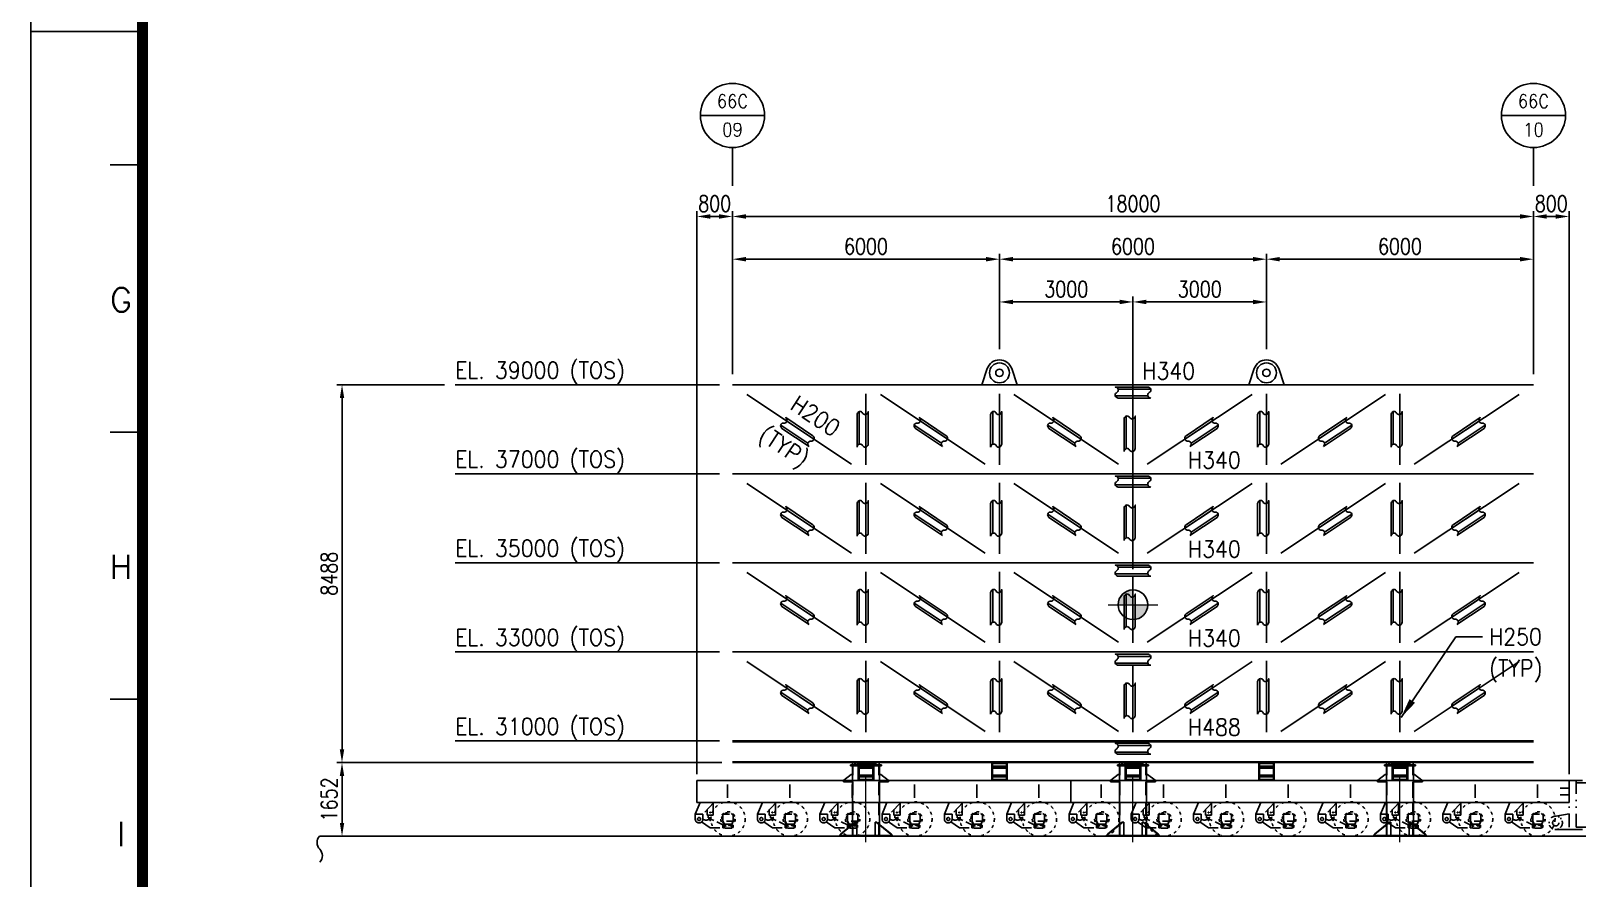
# Model space of a CAD drawing. Header units: metres. Extents: x 151392 to 252312, y -135713 to -64433.
# Drawn here: x 151392 to 186138, y -119092 to -100063 of the extents above; entities that cross this region are included whole.
import ezdxf
from ezdxf.enums import TextEntityAlignment as Align

# ---------------------------------------------------------------- set-up
doc = ezdxf.new("R2010")
doc.units = ezdxf.units.M
doc.header["$LTSCALE"] = 1200
for name, pattern in [('CENTER', [2, 1.25, -0.25, 0.25, -0.25]), ('DIVIDE', [1.25, 0.5, -0.25, 0, -0.25, 0, -0.25]), ('HIDDEN', [0.375, 0.25, -0.125]), ('PHANTOM', [2.5, 1.25, -0.25, 0.25, -0.25, 0.25, -0.25])]:
    doc.linetypes.add(name, pattern=pattern)
doc.layers.get('0').update_dxf_attribs({"color": 9})
for name, color, linetype in [('CDIMEN', 7, 'Continuous'), ('CH', 2, 'Continuous'), ('CO', 7, 'Continuous'), ('CON', 2, 'Continuous'), ('CTEXTO', 7, 'Continuous'), ('DETALL', 7, 'Continuous'), ('DIM', 2, 'Continuous'), ('ETBLKA', 7, 'Continuous'), ('FORMAT', 2, 'Continuous'), ('hi', 2, 'HIDDEN'), ('li', 4, 'PHANTOM'), ('PLATAF', 2, 'Continuous'), ('TIRE', 6, 'DIVIDE'), ('TRANS', 121, 'DIVIDE')]:
    doc.layers.add(name, color=color, linetype=linetype)
doc.layers.add('CE', color=1, linetype='CENTER', lineweight=9)
doc.styles.add('ROMANS', font='romans.shx', dxfattribs={"width": 0.8, "height": 360, "bigfont": 'ghs.shx'})
doc.styles.add('romans1', font='ROMANS.SHX', dxfattribs={"width": 0.8, "height": 360})
doc.dimstyles.new('romans1$0', dxfattribs={"dimscale": 150, "dimtxt": 3, "dimasz": 2.5, "dimexe": 1, "dimexo": 2, "dimgap": 1, "dimtad": 0, "dimdec": 0, "dimtxsty": 'ROMANS', "dimcen": 2.5, "dimclrd": 2, "dimclre": 2, "dimclrt": 3, "dimazin": 0, "dimtfac": 1, "dimtdec": 0, "dimtmove": 0, "dimatfit": 3, "dimfxl": 0, "dimtvp": 0.85, "dimarcsym": 0})

# ---------------------------------------------------------------- blocks, each defined once
blk = doc.blocks.new('Offshore_HEC')
at = {"lineweight": 25}
for p, q in [((20, 574), (20, 20)), ((20.13, 573.88), (20.13, 20.12)), ((20.25, 573.76), (20.25, 20.25)), ((20.37, 573.64), (20.37, 20.38)), ((20.5, 573.52), (20.5, 20.5)), ((20.63, 573.4), (20.63, 20.62)), ((20.75, 573.28), (20.75, 20.75)), ((20.87, 573.16), (20.87, 20.88)), ((21, 573.04), (21, 21)), ((21.13, 572.8), (21.13, 21.12)), ((21.25, 572.92), (21.25, 21.25)), ((21.37, 572.68), (21.37, 21.38)), ((21.5, 572.56), (21.5, 21.5)), ((21.63, 572.44), (21.63, 21.62)), ((21.75, 572.32), (21.75, 21.75)), ((0, 297), (21.75, 297)), ((14.87, 272), (20.87, 272)), ((20.87, 222), (14.87, 222)), ((14.87, 172), (20.87, 172))]:
    blk.add_line(p, q, dxfattribs=at)
blk.add_lwpolyline([(0, 0), (0, 594), (841, 594), (841, 0)], close=True, dxfattribs=at)
at = {"lineweight": 20, "style": 'ROMANS'}
for s, p in [('G', (16.87, 244.5)), ('H', (16.87, 194.5)), ('I', (16.87, 144.5))]:
    blk.add_text(s, height=4.5, dxfattribs=at).set_placement(p, align=Align.CENTER)
blk = doc.blocks.new('A$C22C75401')
at = {"layer": 'PLATAF'}
for p, q in [((-267, 0), (319, 0)), ((-319, -120), (267, -120))]:
    blk.add_line(p, q, dxfattribs=at)
blk.add_lwpolyline([(318, -160), (-267, -160, -0.066855), (-293, -151, -0.617571), (-293, -60, 0.618498), (-293, 31, 0.06861), (-319, 40), (267, 40, -0.066855), (293, 31, -0.617571), (293, -60, 0.618498), (293, -151, 0.06861), (319, -160)], format="xyb", dxfattribs=at)
blk = doc.blocks.new('aard-R1')
at = {"layer": 'CDIMEN', "linetype": 'ByBlock'}
blk.add_solid([(3, 0.5), (3, -0.5), (0, 0)], dxfattribs=at)
blk = doc.blocks.new('COG')
at = {"layer": 'CH', "linetype": 'Continuous'}
h = blk.add_hatch(color=7, dxfattribs=at)
h.paths.add_polyline_path([(0, 0), (0, 2.78, 0.414214), (-2.78, 0)])
h.paths.add_polyline_path([(2.78, 0), (0, 0), (0, -2.78, 0.414214)])
at = {"layer": 'CE'}
for p, q in [((0, 4.66), (0, -4.66)), ((-4.66, 0), (4.66, 0))]:
    blk.add_line(p, q, dxfattribs=at)
at = {"layer": 'CH', "color": 2, "linetype": 'Continuous'}
blk.add_circle((0, 0), 2.78, dxfattribs=at)
blk = doc.blocks.new('*D41')
at = {"layer": 'CDIMEN', "lineweight": -2, "ltscale": 0.1, "transparency": 16777216}
for p, q in [((166918, -116500), (158263, -116500)), ((158383, -116800), (158383, -117852)), ((162372, -118152), (158263, -118152))]:
    blk.add_line(p, q, dxfattribs=at)
at = {"layer": 'CDIMEN', "ltscale": 0.1, "transparency": 16777216}
for points in [[(158333, -116800), (158433, -116800), (158383, -116500)], [(158333, -117852), (158433, -117852), (158383, -118152)]]:
    blk.add_solid(points, dxfattribs=at)
at = {"layer": 'DEFPOINTS', "color": 0, "ltscale": 0.1, "transparency": 16777216}
for p in [(167158, -116500), (158383, -118152), (162612, -118152)]:
    blk.add_point(p, dxfattribs=at)
at = {"layer": 'CDIMEN', "ltscale": 0.1, "transparency": 16777216, "insert": (158095, -117326), "char_height": 360, "attachment_point": 5, "rotation": 90, "style": 'romans1'}
blk.add_mtext('1652', dxfattribs=at)
blk = doc.blocks.new('*D42')
at = {"layer": 'CDIMEN', "lineweight": -2, "ltscale": 0.1, "transparency": 16777216}
for p, q in [((160684, -108012), (158263, -108012)), ((158383, -116200), (158383, -108312)), ((166918, -116500), (158263, -116500))]:
    blk.add_line(p, q, dxfattribs=at)
at = {"layer": 'CDIMEN', "ltscale": 0.1, "transparency": 16777216}
for points in [[(158333, -108312), (158433, -108312), (158383, -108012)], [(158333, -116200), (158433, -116200), (158383, -116500)]]:
    blk.add_solid(points, dxfattribs=at)
at = {"layer": 'DEFPOINTS', "color": 0, "ltscale": 0.1, "transparency": 16777216}
for p in [(158383, -108012), (160924, -108012), (167158, -116500)]:
    blk.add_point(p, dxfattribs=at)
at = {"layer": 'CDIMEN', "ltscale": 0.1, "transparency": 16777216, "insert": (158095, -112256), "char_height": 360, "attachment_point": 5, "rotation": 90, "style": 'romans1'}
blk.add_mtext('8488', dxfattribs=at)
blk = doc.blocks.new('A$C7B9B29B8')
at = {"layer": 'TIRE', "color": 6, "ltscale": 0.1}
for centre, radius in [((700, -865), 385), ((2100, -865), 385), ((3500, -865), 385), ((4900, -865), 385), ((6300, -865), 385), ((7700, -865), 385), ((700, -865), 163), ((2100, -865), 163), ((2100, -865), 142), ((3500, -865), 163), ((3500, -865), 142), ((4900, -865), 163), ((6300, -865), 163), ((7700, -865), 163), ((7700, -865), 142)]:
    blk.add_circle(centre, radius, dxfattribs=at)
at = {"layer": 'TRANS', "ltscale": 0.5}
for p, q in [((688, -88), (688, -404)), ((2088, -88), (2088, -404)), ((3488, -88), (3488, -404)), ((4888, -88), (4888, -404)), ((6288, -88), (6288, -404)), ((7688, -88), (7688, -404)), ((-37, -753), (72, -490)), ((380, -490), (136, -753)), ((228, -777), (228, -653)), ((365, -506), (365, -676)), ((1363, -753), (1472, -490)), ((1780, -490), (1536, -753)), ((1628, -777), (1628, -653)), ((1765, -506), (1765, -676)), ((2763, -753), (2872, -490)), ((3180, -490), (2936, -753)), ((3028, -777), (3028, -653)), ((3165, -506), (3165, -676)), ((4163, -753), (4272, -490)), ((4580, -490), (4336, -753)), ((4428, -777), (4428, -653)), ((4565, -506), (4565, -676)), ((5563, -753), (5672, -490)), ((5980, -490), (5736, -753)), ((5828, -777), (5828, -653)), ((5965, -506), (5965, -676)), ((6963, -753), (7072, -490)), ((7380, -490), (7136, -753)), ((7228, -777), (7228, -653)), ((7365, -506), (7365, -676)), ((-37, -753), (136, -753)), ((-37, -865), (-37, -753)), ((105, -931), (299, -1059)), ((136, -753), (136, -865)), ((325, -777), (228, -777)), ((252, -777), (252, -841)), ((252, -841), (316, -841)), ((276, -841), (276, -865)), ((1363, -753), (1536, -753)), ((1363, -865), (1363, -753)), ((1505, -931), (1699, -1059)), ((1536, -753), (1536, -865)), ((1725, -777), (1628, -777)), ((1652, -777), (1652, -841)), ((1652, -841), (1716, -841)), ((1676, -841), (1676, -865)), ((2763, -753), (2936, -753)), ((2763, -865), (2763, -753)), ((2905, -931), (3099, -1059)), ((2936, -753), (2936, -865)), ((3125, -777), (3028, -777)), ((3052, -777), (3052, -841)), ((3052, -841), (3116, -841)), ((3076, -841), (3076, -865)), ((4163, -753), (4336, -753)), ((4163, -865), (4163, -753)), ((4305, -931), (4499, -1059)), ((4336, -753), (4336, -865)), ((4525, -777), (4428, -777)), ((4452, -777), (4452, -841)), ((4452, -841), (4516, -841)), ((4476, -841), (4476, -865)), ((5563, -753), (5736, -753)), ((5563, -865), (5563, -753)), ((5705, -931), (5899, -1059)), ((5736, -753), (5736, -865)), ((5925, -777), (5828, -777)), ((5852, -777), (5852, -841)), ((5852, -841), (5916, -841)), ((5876, -841), (5876, -865)), ((6963, -753), (7136, -753)), ((6963, -865), (6963, -753)), ((7105, -931), (7299, -1059)), ((7136, -753), (7136, -865)), ((7325, -777), (7228, -777)), ((7252, -777), (7252, -841)), ((7252, -841), (7316, -841)), ((7276, -841), (7276, -865)), ((299, -1059), (368, -1059)), ((1699, -1059), (1768, -1059)), ((3099, -1059), (3168, -1059)), ((4499, -1059), (4568, -1059)), ((5899, -1059), (5968, -1059)), ((7299, -1059), (7368, -1059))]:
    blk.add_line(p, q, dxfattribs=at)
at = {"layer": 'TRANS', "color": 121, "linetype": 'HIDDEN', "ltscale": 0.5}
for p, q in [((365, -676), (365, -777)), ((1765, -676), (1765, -777)), ((3165, -676), (3165, -777)), ((4565, -676), (4565, -777)), ((5965, -676), (5965, -777)), ((7365, -676), (7365, -777)), ((581, -994), (315, -865)), ((365, -777), (325, -777)), ((581, -994), (619, -981)), ((581, -1059), (581, -994)), ((584, -916), (584, -753)), ((584, -753), (815, -753)), ((815, -916), (584, -916)), ((619, -981), (584, -916)), ((619, -1073), (619, -981)), ((619, -981), (784, -981)), ((815, -916), (784, -981)), ((784, -981), (784, -1073)), ((784, -999), (812, -999)), ((812, -999), (812, -1055)), ((815, -753), (815, -916)), ((1981, -994), (1715, -865)), ((1765, -777), (1725, -777)), ((1981, -994), (2019, -981)), ((1981, -1059), (1981, -994)), ((1984, -753), (2215, -753)), ((1984, -916), (1984, -753)), ((2215, -916), (1984, -916)), ((2019, -981), (1984, -916)), ((2019, -1073), (2019, -981)), ((2019, -981), (2184, -981)), ((2215, -916), (2184, -981)), ((2184, -981), (2184, -1073)), ((2184, -999), (2212, -999)), ((2212, -999), (2212, -1055)), ((2215, -753), (2215, -916)), ((3381, -994), (3115, -865)), ((3165, -777), (3125, -777)), ((3381, -994), (3419, -981)), ((3381, -1059), (3381, -994)), ((3384, -753), (3615, -753)), ((3384, -916), (3384, -753)), ((3615, -916), (3384, -916)), ((3419, -981), (3384, -916)), ((3419, -1073), (3419, -981)), ((3419, -981), (3584, -981)), ((3615, -916), (3584, -981)), ((3584, -981), (3584, -1073)), ((3584, -999), (3612, -999)), ((3612, -999), (3612, -1055)), ((3615, -753), (3615, -916)), ((4781, -994), (4515, -865)), ((4565, -777), (4525, -777)), ((4781, -994), (4819, -981)), ((4781, -1059), (4781, -994)), ((4784, -753), (5015, -753)), ((4784, -916), (4784, -753)), ((4819, -981), (4784, -916)), ((5015, -916), (4784, -916)), ((4819, -1073), (4819, -981)), ((4819, -981), (4984, -981)), ((5015, -916), (4984, -981)), ((4984, -981), (4984, -1073)), ((4984, -999), (5012, -999)), ((5012, -999), (5012, -1055)), ((5015, -753), (5015, -916)), ((6181, -994), (5915, -865)), ((5965, -777), (5925, -777)), ((6181, -994), (6219, -981)), ((6181, -1059), (6181, -994)), ((6184, -916), (6184, -753)), ((6184, -753), (6415, -753)), ((6415, -916), (6184, -916)), ((6219, -981), (6184, -916)), ((6219, -1073), (6219, -981)), ((6219, -981), (6384, -981)), ((6415, -916), (6384, -981)), ((6384, -981), (6384, -1073)), ((6384, -999), (6412, -999)), ((6412, -999), (6412, -1055)), ((6415, -753), (6415, -916)), ((7581, -994), (7315, -865)), ((7365, -777), (7325, -777)), ((7581, -994), (7619, -981)), ((7581, -1059), (7581, -994)), ((7584, -753), (7815, -753)), ((7584, -916), (7584, -753)), ((7815, -916), (7584, -916)), ((7619, -981), (7584, -916)), ((7619, -1073), (7619, -981)), ((7619, -981), (7784, -981)), ((7815, -916), (7784, -981)), ((7784, -981), (7784, -1073)), ((7784, -999), (7812, -999)), ((7812, -999), (7812, -1055)), ((7815, -753), (7815, -916)), ((368, -1059), (581, -1059)), ((619, -1073), (581, -1059)), ((784, -1073), (619, -1073)), ((812, -1055), (784, -1055)), ((1768, -1059), (1981, -1059)), ((2019, -1073), (1981, -1059)), ((2184, -1073), (2019, -1073)), ((2212, -1055), (2184, -1055)), ((3168, -1059), (3381, -1059)), ((3419, -1073), (3381, -1059)), ((3584, -1073), (3419, -1073)), ((3612, -1055), (3584, -1055)), ((4568, -1059), (4781, -1059)), ((4819, -1073), (4781, -1059)), ((4984, -1073), (4819, -1073)), ((5012, -1055), (4984, -1055)), ((5968, -1059), (6181, -1059)), ((6219, -1073), (6181, -1059)), ((6384, -1073), (6219, -1073)), ((6412, -1055), (6384, -1055)), ((7368, -1059), (7581, -1059)), ((7619, -1073), (7581, -1059)), ((7784, -1073), (7619, -1073)), ((7812, -1055), (7784, -1055))]:
    blk.add_line(p, q, dxfattribs=at)
at = {"layer": 'TRANS', "color": 7, "linetype": 'Continuous', "ltscale": 0.5}
blk.add_lwpolyline([(0, -490), (8400, -490), (8400, 0), (0, 0)], close=True, dxfattribs=at)
at = {"layer": 'TRANS', "ltscale": 0.5}
for centre, radius in [((49, -865), 33.5), ((296, -716), 8.75), ((296, -888), 8.75), ((1449, -865), 33.5), ((1696, -716), 8.75), ((1696, -888), 8.75), ((2849, -865), 33.5), ((3096, -716), 8.75), ((3096, -888), 8.75), ((4249, -865), 33.5), ((4496, -716), 8.75), ((4496, -888), 8.75), ((5649, -865), 33.5), ((5896, -716), 8.75), ((5896, -888), 8.75), ((7049, -865), 33.5), ((7296, -716), 8.75), ((7296, -888), 8.75)]:
    blk.add_circle(centre, radius, dxfattribs=at)
at = {"layer": 'TRANS', "color": 6, "ltscale": 0.1}
for centre in [(700, -865), (4900, -865), (6300, -865)]:
    blk.add_circle(centre, 142, dxfattribs=at)
at = {"layer": 'TRANS', "ltscale": 0.5}
for centre, radius, start, end in [((49, -865), 86.5, 179.9998, 0), ((206, -773), 116, 232.6523, 307.3477), ((1449, -865), 86.5, 179.9998, 0), ((1606, -773), 116, 232.6523, 307.3477), ((2849, -865), 86.5, 179.9998, 0), ((3006, -773), 116, 232.6523, 307.3477), ((4249, -865), 86.5, 179.9998, 0), ((4406, -773), 116, 232.6523, 307.3477), ((5649, -865), 86.5, 179.9998, 0), ((5806, -773), 116, 232.6523, 307.3477), ((7049, -865), 86.5, 179.9998, 0), ((7206, -773), 116, 232.6523, 307.3477)]:
    blk.add_arc(centre, radius, start, end, dxfattribs=at)
blk = doc.blocks.new('A$C6B1123F3')
at = {"layer": 'CON'}
for p, q in [((0, 0), (0, 200)), ((0, 200), (350, 200)), ((0, 0), (350, 0)), ((20, 180), (330, 180)), ((20, 20), (20, 180)), ((20, 20), (330, 20)), ((330, 20), (330, 180)), ((350, 0), (350, 200))]:
    blk.add_line(p, q, dxfattribs=at)
blk = doc.blocks.new('A$C15023B14')
at = {"layer": 'CON'}
for points in [[(0, 100), (350, 100), (350, 0), (0, 0)], [(20, 80), (330, 80), (330, 20), (20, 20)]]:
    blk.add_lwpolyline(points, close=True, dxfattribs=at)
blk = doc.blocks.new('MO24-POS')
at = {"layer": 'TRANS', "ltscale": 0.5}
for p, q in [((100, 780), (300, 780)), ((300, 950), (300, -150)), ((300, 950), (4300, 950)), ((460, 950), (460, -150)), ((460, 895), (4180, 895)), ((1550, 895), (1550, -95)), ((1630, 895), (1630, -95)), ((3180, 895), (3180, -95)), ((3260, 895), (3260, -95)), ((4180, 950), (4180, -150)), ((4300, 950), (4300, -150)), ((100, 630), (300, 630)), ((300, 200), (-24, 148)), ((300, -150), (0, -150)), ((300, -150), (4300, -150)), ((460, -95), (4180, -95))]:
    blk.add_line(p, q, dxfattribs=at)
at = {"layer": 'TRANS', "ltscale": 0.2}
blk.add_circle((0, 0), 150, dxfattribs=at)
at = {"layer": 'TRANS', "ltscale": 0.5}
blk.add_circle((0, 0), 70, dxfattribs=at)
blk = doc.blocks.new('A$C37E57F5F')
at = {"layer": 'TIRE', "color": 6, "ltscale": 0.1}
for centre, radius in [((700, -865), 385), ((2100, -865), 385), ((3500, -865), 385), ((4900, -865), 385), ((6300, -865), 385), ((7700, -865), 385), ((9100, -865), 385), ((10500, -865), 385), ((700, -865), 163), ((2100, -865), 163), ((3500, -865), 163), ((4900, -865), 163), ((4900, -865), 142), ((6300, -865), 163), ((6300, -865), 142), ((7700, -865), 163), ((9100, -865), 163), ((10500, -865), 163), ((10500, -865), 142)]:
    blk.add_circle(centre, radius, dxfattribs=at)
at = {"layer": 'TRANS', "ltscale": 0.5}
for p, q in [((688, -88), (688, -404)), ((2088, -88), (2088, -404)), ((3488, -88), (3488, -404)), ((4888, -88), (4888, -404)), ((6288, -88), (6288, -404)), ((7688, -88), (7688, -404)), ((9088, -88), (9088, -404)), ((10488, -88), (10488, -404)), ((-37, -753), (72, -490)), ((380, -490), (136, -753)), ((228, -777), (228, -653)), ((365, -506), (365, -676)), ((1363, -753), (1472, -490)), ((1780, -490), (1536, -753)), ((1628, -777), (1628, -653)), ((1765, -506), (1765, -676)), ((2763, -753), (2872, -490)), ((3180, -490), (2936, -753)), ((3028, -777), (3028, -653)), ((3165, -506), (3165, -676)), ((4163, -753), (4272, -490)), ((4580, -490), (4336, -753)), ((4428, -777), (4428, -653)), ((4565, -506), (4565, -676)), ((5563, -753), (5672, -490)), ((5980, -490), (5736, -753)), ((5828, -777), (5828, -653)), ((5965, -506), (5965, -676)), ((6963, -753), (7072, -490)), ((7380, -490), (7136, -753)), ((7228, -777), (7228, -653)), ((7365, -506), (7365, -676)), ((8363, -753), (8472, -490)), ((8780, -490), (8536, -753)), ((8628, -777), (8628, -653)), ((8765, -506), (8765, -676)), ((9763, -753), (9872, -490)), ((10180, -490), (9936, -753)), ((10028, -777), (10028, -653)), ((10165, -506), (10165, -676)), ((-37, -753), (136, -753)), ((-37, -865), (-37, -753)), ((105, -931), (299, -1059)), ((136, -753), (136, -865)), ((325, -777), (228, -777)), ((252, -777), (252, -841)), ((252, -841), (316, -841)), ((276, -841), (276, -865)), ((1363, -753), (1536, -753)), ((1363, -865), (1363, -753)), ((1505, -931), (1699, -1059)), ((1536, -753), (1536, -865)), ((1725, -777), (1628, -777)), ((1652, -777), (1652, -841)), ((1652, -841), (1716, -841)), ((1676, -841), (1676, -865)), ((2763, -753), (2936, -753)), ((2763, -865), (2763, -753)), ((2905, -931), (3099, -1059)), ((2936, -753), (2936, -865)), ((3125, -777), (3028, -777)), ((3052, -777), (3052, -841)), ((3052, -841), (3116, -841)), ((3076, -841), (3076, -865)), ((4163, -753), (4336, -753)), ((4163, -865), (4163, -753)), ((4305, -931), (4499, -1059)), ((4336, -753), (4336, -865)), ((4525, -777), (4428, -777)), ((4452, -777), (4452, -841)), ((4452, -841), (4516, -841)), ((4476, -841), (4476, -865)), ((5563, -753), (5736, -753)), ((5563, -865), (5563, -753)), ((5705, -931), (5899, -1059)), ((5736, -753), (5736, -865)), ((5925, -777), (5828, -777)), ((5852, -777), (5852, -841)), ((5852, -841), (5916, -841)), ((5876, -841), (5876, -865)), ((6963, -753), (7136, -753)), ((6963, -865), (6963, -753)), ((7105, -931), (7299, -1059)), ((7136, -753), (7136, -865)), ((7325, -777), (7228, -777)), ((7252, -777), (7252, -841)), ((7252, -841), (7316, -841)), ((7276, -841), (7276, -865)), ((8363, -753), (8536, -753)), ((8363, -865), (8363, -753)), ((8505, -931), (8699, -1059)), ((8536, -753), (8536, -865)), ((8725, -777), (8628, -777)), ((8652, -777), (8652, -841)), ((8652, -841), (8716, -841)), ((8676, -841), (8676, -865)), ((9763, -753), (9936, -753)), ((9763, -865), (9763, -753)), ((9905, -931), (10099, -1059)), ((9936, -753), (9936, -865)), ((10125, -777), (10028, -777)), ((10052, -777), (10052, -841)), ((10052, -841), (10116, -841)), ((10076, -841), (10076, -865)), ((299, -1059), (368, -1059)), ((1699, -1059), (1768, -1059)), ((3099, -1059), (3168, -1059)), ((4499, -1059), (4568, -1059)), ((5899, -1059), (5968, -1059)), ((7299, -1059), (7368, -1059)), ((8699, -1059), (8768, -1059)), ((10099, -1059), (10168, -1059))]:
    blk.add_line(p, q, dxfattribs=at)
at = {"layer": 'TRANS', "color": 121, "linetype": 'HIDDEN', "ltscale": 0.5}
for p, q in [((365, -676), (365, -777)), ((1765, -676), (1765, -777)), ((3165, -676), (3165, -777)), ((4565, -676), (4565, -777)), ((5965, -676), (5965, -777)), ((7365, -676), (7365, -777)), ((8765, -676), (8765, -777)), ((10165, -676), (10165, -777)), ((581, -994), (315, -865)), ((365, -777), (325, -777)), ((581, -994), (619, -981)), ((581, -1059), (581, -994)), ((584, -916), (584, -753)), ((584, -753), (815, -753)), ((815, -916), (584, -916)), ((619, -981), (584, -916)), ((619, -1073), (619, -981)), ((619, -981), (784, -981)), ((815, -916), (784, -981)), ((784, -981), (784, -1073)), ((784, -999), (812, -999)), ((812, -999), (812, -1055)), ((815, -753), (815, -916)), ((1981, -994), (1715, -865)), ((1765, -777), (1725, -777)), ((1981, -994), (2019, -981)), ((1981, -1059), (1981, -994)), ((1984, -916), (1984, -753)), ((1984, -753), (2215, -753)), ((2215, -916), (1984, -916)), ((2019, -981), (1984, -916)), ((2019, -1073), (2019, -981)), ((2019, -981), (2184, -981)), ((2215, -916), (2184, -981)), ((2184, -981), (2184, -1073)), ((2184, -999), (2212, -999)), ((2212, -999), (2212, -1055)), ((2215, -753), (2215, -916)), ((3381, -994), (3115, -865)), ((3165, -777), (3125, -777)), ((3381, -994), (3419, -981)), ((3381, -1059), (3381, -994)), ((3384, -916), (3384, -753)), ((3384, -753), (3615, -753)), ((3615, -916), (3384, -916)), ((3419, -981), (3384, -916)), ((3419, -1073), (3419, -981)), ((3419, -981), (3584, -981)), ((3615, -916), (3584, -981)), ((3584, -981), (3584, -1073)), ((3584, -999), (3612, -999)), ((3612, -999), (3612, -1055)), ((3615, -753), (3615, -916)), ((4781, -994), (4515, -865)), ((4565, -777), (4525, -777)), ((4781, -994), (4819, -981)), ((4781, -1059), (4781, -994)), ((4784, -753), (5015, -753)), ((4784, -916), (4784, -753)), ((5015, -916), (4784, -916)), ((4819, -981), (4784, -916)), ((4819, -1073), (4819, -981)), ((4819, -981), (4984, -981)), ((5015, -916), (4984, -981)), ((4984, -981), (4984, -1073)), ((4984, -999), (5012, -999)), ((5012, -999), (5012, -1055)), ((5015, -753), (5015, -916)), ((6181, -994), (5915, -865)), ((5965, -777), (5925, -777)), ((6181, -994), (6219, -981)), ((6181, -1059), (6181, -994)), ((6184, -753), (6415, -753)), ((6184, -916), (6184, -753)), ((6415, -916), (6184, -916)), ((6219, -981), (6184, -916)), ((6219, -1073), (6219, -981)), ((6219, -981), (6384, -981)), ((6415, -916), (6384, -981)), ((6384, -981), (6384, -1073)), ((6384, -999), (6412, -999)), ((6412, -999), (6412, -1055)), ((6415, -753), (6415, -916)), ((7581, -994), (7315, -865)), ((7365, -777), (7325, -777)), ((7581, -994), (7619, -981)), ((7581, -1059), (7581, -994)), ((7584, -753), (7815, -753)), ((7584, -916), (7584, -753)), ((7619, -981), (7584, -916)), ((7815, -916), (7584, -916)), ((7619, -1073), (7619, -981)), ((7619, -981), (7784, -981)), ((7815, -916), (7784, -981)), ((7784, -981), (7784, -1073)), ((7784, -999), (7812, -999)), ((7812, -999), (7812, -1055)), ((7815, -753), (7815, -916)), ((8981, -994), (8715, -865)), ((8765, -777), (8725, -777)), ((8981, -994), (9019, -981)), ((8981, -1059), (8981, -994)), ((8984, -916), (8984, -753)), ((8984, -753), (9215, -753)), ((9215, -916), (8984, -916)), ((9019, -981), (8984, -916)), ((9019, -1073), (9019, -981)), ((9019, -981), (9184, -981)), ((9215, -916), (9184, -981)), ((9184, -981), (9184, -1073)), ((9184, -999), (9212, -999)), ((9212, -999), (9212, -1055)), ((9215, -753), (9215, -916)), ((10381, -994), (10115, -865)), ((10165, -777), (10125, -777)), ((10381, -994), (10419, -981)), ((10381, -1059), (10381, -994)), ((10384, -753), (10615, -753)), ((10384, -916), (10384, -753)), ((10615, -916), (10384, -916)), ((10419, -981), (10384, -916)), ((10419, -1073), (10419, -981)), ((10419, -981), (10584, -981)), ((10615, -916), (10584, -981)), ((10584, -981), (10584, -1073)), ((10584, -999), (10612, -999)), ((10612, -999), (10612, -1055)), ((10615, -753), (10615, -916)), ((368, -1059), (581, -1059)), ((619, -1073), (581, -1059)), ((784, -1073), (619, -1073)), ((812, -1055), (784, -1055)), ((1768, -1059), (1981, -1059)), ((2019, -1073), (1981, -1059)), ((2184, -1073), (2019, -1073)), ((2212, -1055), (2184, -1055)), ((3168, -1059), (3381, -1059)), ((3419, -1073), (3381, -1059)), ((3584, -1073), (3419, -1073)), ((3612, -1055), (3584, -1055)), ((4568, -1059), (4781, -1059)), ((4819, -1073), (4781, -1059)), ((4984, -1073), (4819, -1073)), ((5012, -1055), (4984, -1055)), ((5968, -1059), (6181, -1059)), ((6219, -1073), (6181, -1059)), ((6384, -1073), (6219, -1073)), ((6412, -1055), (6384, -1055)), ((7368, -1059), (7581, -1059)), ((7619, -1073), (7581, -1059)), ((7784, -1073), (7619, -1073)), ((7812, -1055), (7784, -1055)), ((8768, -1059), (8981, -1059)), ((9019, -1073), (8981, -1059)), ((9184, -1073), (9019, -1073)), ((9212, -1055), (9184, -1055)), ((10168, -1059), (10381, -1059)), ((10419, -1073), (10381, -1059)), ((10584, -1073), (10419, -1073)), ((10612, -1055), (10584, -1055))]:
    blk.add_line(p, q, dxfattribs=at)
at = {"layer": 'TRANS', "color": 7, "linetype": 'Continuous', "ltscale": 0.5}
blk.add_lwpolyline([(0, -490), (11200, -490), (11200, 0), (0, 0)], close=True, dxfattribs=at)
at = {"layer": 'TRANS', "ltscale": 0.5}
for centre, radius in [((49, -865), 33.5), ((296, -716), 8.75), ((296, -888), 8.75), ((1449, -865), 33.5), ((1696, -716), 8.75), ((1696, -888), 8.75), ((2849, -865), 33.5), ((3096, -716), 8.75), ((3096, -888), 8.75), ((4249, -865), 33.5), ((4496, -716), 8.75), ((4496, -888), 8.75), ((5649, -865), 33.5), ((5896, -716), 8.75), ((5896, -888), 8.75), ((7049, -865), 33.5), ((7296, -716), 8.75), ((7296, -888), 8.75), ((8449, -865), 33.5), ((8696, -716), 8.75), ((8696, -888), 8.75), ((9849, -865), 33.5), ((10096, -716), 8.75), ((10096, -888), 8.75)]:
    blk.add_circle(centre, radius, dxfattribs=at)
at = {"layer": 'TRANS', "color": 6, "ltscale": 0.1}
for centre in [(700, -865), (2100, -865), (3500, -865), (7700, -865), (9100, -865)]:
    blk.add_circle(centre, 142, dxfattribs=at)
at = {"layer": 'TRANS', "ltscale": 0.5}
for centre, radius, start, end in [((49, -865), 86.5, 179.9998, 0), ((206, -773), 116, 232.6523, 307.3477), ((1449, -865), 86.5, 179.9998, 0), ((1606, -773), 116, 232.6523, 307.3477), ((2849, -865), 86.5, 179.9998, 0), ((3006, -773), 116, 232.6523, 307.3477), ((4249, -865), 86.5, 179.9998, 0), ((4406, -773), 116, 232.6523, 307.3477), ((5649, -865), 86.5, 179.9998, 0), ((5806, -773), 116, 232.6523, 307.3477), ((7049, -865), 86.5, 179.9998, 0), ((7206, -773), 116, 232.6523, 307.3477), ((8449, -865), 86.5, 179.9998, 0), ((8606, -773), 116, 232.6523, 307.3477), ((9849, -865), 86.5, 179.9998, 0), ((10006, -773), 116, 232.6523, 307.3477)]:
    blk.add_arc(centre, radius, start, end, dxfattribs=at)
blk = doc.blocks.new('*D43')
at = {"layer": 'CDIMEN', "lineweight": -2, "ltscale": 0.1, "transparency": 16777216}
for p, q in [((166358, -116760), (166358, -104111)), ((166658, -104231), (166858, -104231)), ((167158, -107772), (167158, -104111))]:
    blk.add_line(p, q, dxfattribs=at)
at = {"layer": 'CDIMEN', "ltscale": 0.1, "transparency": 16777216}
for points in [[(166658, -104181), (166658, -104281), (166358, -104231)], [(166858, -104181), (166858, -104281), (167158, -104231)]]:
    blk.add_solid(points, dxfattribs=at)
at = {"layer": 'DEFPOINTS', "color": 0, "ltscale": 0.1, "transparency": 16777216}
for p in [(167158, -104231), (167158, -108012), (166358, -117000)]:
    blk.add_point(p, dxfattribs=at)
at = {"layer": 'CDIMEN', "ltscale": 0.1, "transparency": 16777216, "insert": (166758, -103943), "char_height": 360, "attachment_point": 5, "style": 'romans1'}
blk.add_mtext('800', dxfattribs=at)
blk = doc.blocks.new('*D44')
at = {"layer": 'CDIMEN', "lineweight": -2, "ltscale": 0.1, "transparency": 16777216}
for p, q in [((167158, -107772), (167158, -105071)), ((167458, -105191), (172858, -105191)), ((173158, -107213), (173158, -105071))]:
    blk.add_line(p, q, dxfattribs=at)
at = {"layer": 'CDIMEN', "ltscale": 0.1, "transparency": 16777216}
for points in [[(167458, -105141), (167458, -105241), (167158, -105191)], [(172858, -105141), (172858, -105241), (173158, -105191)]]:
    blk.add_solid(points, dxfattribs=at)
at = {"layer": 'DEFPOINTS', "color": 0, "ltscale": 0.1, "transparency": 16777216}
for p in [(173158, -105191), (173158, -107453), (167158, -108012)]:
    blk.add_point(p, dxfattribs=at)
at = {"layer": 'CDIMEN', "ltscale": 0.1, "transparency": 16777216, "insert": (170158, -104903), "char_height": 360, "attachment_point": 5, "style": 'romans1'}
blk.add_mtext('6000', dxfattribs=at)
blk = doc.blocks.new('*D45')
at = {"layer": 'CDIMEN', "lineweight": -2, "ltscale": 0.1, "transparency": 16777216}
for p, q in [((173158, -107213), (173158, -106031)), ((173458, -106151), (175858, -106151)), ((176158, -112152), (176158, -106031))]:
    blk.add_line(p, q, dxfattribs=at)
at = {"layer": 'CDIMEN', "ltscale": 0.1, "transparency": 16777216}
for points in [[(173458, -106101), (173458, -106201), (173158, -106151)], [(175858, -106101), (175858, -106201), (176158, -106151)]]:
    blk.add_solid(points, dxfattribs=at)
at = {"layer": 'DEFPOINTS', "color": 0, "ltscale": 0.1, "transparency": 16777216}
for p in [(176158, -106151), (173158, -107453), (176158, -112392)]:
    blk.add_point(p, dxfattribs=at)
at = {"layer": 'CDIMEN', "ltscale": 0.1, "transparency": 16777216, "insert": (174658, -105863), "char_height": 360, "attachment_point": 5, "style": 'romans1'}
blk.add_mtext('3000', dxfattribs=at)
blk = doc.blocks.new('*D46')
at = {"layer": 'CDIMEN', "lineweight": -2, "ltscale": 0.1, "transparency": 16777216}
for p, q in [((176158, -112152), (176158, -106031)), ((176458, -106151), (178858, -106151)), ((179158, -107213), (179158, -106031))]:
    blk.add_line(p, q, dxfattribs=at)
at = {"layer": 'CDIMEN', "ltscale": 0.1, "transparency": 16777216}
for points in [[(176458, -106101), (176458, -106201), (176158, -106151)], [(178858, -106101), (178858, -106201), (179158, -106151)]]:
    blk.add_solid(points, dxfattribs=at)
at = {"layer": 'DEFPOINTS', "color": 0, "ltscale": 0.1, "transparency": 16777216}
for p in [(179158, -106151), (179158, -107453), (176158, -112392)]:
    blk.add_point(p, dxfattribs=at)
at = {"layer": 'CDIMEN', "ltscale": 0.1, "transparency": 16777216, "insert": (177658, -105863), "char_height": 360, "attachment_point": 5, "style": 'romans1'}
blk.add_mtext('3000', dxfattribs=at)
blk = doc.blocks.new('*D47')
at = {"layer": 'CDIMEN', "lineweight": -2, "ltscale": 0.1, "transparency": 16777216}
for p, q in [((179158, -107213), (179158, -105071)), ((179458, -105191), (184858, -105191)), ((185158, -107772), (185158, -105071))]:
    blk.add_line(p, q, dxfattribs=at)
at = {"layer": 'CDIMEN', "ltscale": 0.1, "transparency": 16777216}
for points in [[(179458, -105141), (179458, -105241), (179158, -105191)], [(184858, -105141), (184858, -105241), (185158, -105191)]]:
    blk.add_solid(points, dxfattribs=at)
at = {"layer": 'DEFPOINTS', "color": 0, "ltscale": 0.1, "transparency": 16777216}
for p in [(185158, -105191), (179158, -107453), (185158, -108012)]:
    blk.add_point(p, dxfattribs=at)
at = {"layer": 'CDIMEN', "ltscale": 0.1, "transparency": 16777216, "insert": (182158, -104903), "char_height": 360, "attachment_point": 5, "style": 'romans1'}
blk.add_mtext('6000', dxfattribs=at)
blk = doc.blocks.new('*D48')
at = {"layer": 'CDIMEN', "lineweight": -2, "ltscale": 0.1, "transparency": 16777216}
for p, q in [((185158, -107772), (185158, -104111)), ((185458, -104231), (185658, -104231)), ((185958, -116760), (185958, -104111))]:
    blk.add_line(p, q, dxfattribs=at)
at = {"layer": 'CDIMEN', "ltscale": 0.1, "transparency": 16777216}
for points in [[(185458, -104181), (185458, -104281), (185158, -104231)], [(185658, -104181), (185658, -104281), (185958, -104231)]]:
    blk.add_solid(points, dxfattribs=at)
at = {"layer": 'DEFPOINTS', "color": 0, "ltscale": 0.1, "transparency": 16777216}
for p in [(185958, -104231), (185158, -108012), (185958, -117000)]:
    blk.add_point(p, dxfattribs=at)
at = {"layer": 'CDIMEN', "ltscale": 0.1, "transparency": 16777216, "insert": (185558, -103943), "char_height": 360, "attachment_point": 5, "style": 'romans1'}
blk.add_mtext('800', dxfattribs=at)
blk = doc.blocks.new('*D49')
at = {"layer": 'CDIMEN', "lineweight": -2, "ltscale": 0.1, "transparency": 16777216}
for p, q in [((167158, -107772), (167158, -104111)), ((167458, -104231), (184858, -104231)), ((185158, -107772), (185158, -104111))]:
    blk.add_line(p, q, dxfattribs=at)
at = {"layer": 'CDIMEN', "ltscale": 0.1, "transparency": 16777216}
for points in [[(167458, -104181), (167458, -104281), (167158, -104231)], [(184858, -104181), (184858, -104281), (185158, -104231)]]:
    blk.add_solid(points, dxfattribs=at)
at = {"layer": 'DEFPOINTS', "color": 0, "ltscale": 0.1, "transparency": 16777216}
for p in [(185158, -104231), (167158, -108012), (185158, -108012)]:
    blk.add_point(p, dxfattribs=at)
at = {"layer": 'CDIMEN', "ltscale": 0.1, "transparency": 16777216, "insert": (176158, -103943), "char_height": 360, "attachment_point": 5, "style": 'romans1'}
blk.add_mtext('18000', dxfattribs=at)
blk = doc.blocks.new('*D50')
at = {"layer": 'CDIMEN', "lineweight": -2, "ltscale": 0.1, "transparency": 16777216}
for p, q in [((173158, -107213), (173158, -105071)), ((173458, -105191), (178858, -105191)), ((179158, -107213), (179158, -105071))]:
    blk.add_line(p, q, dxfattribs=at)
at = {"layer": 'CDIMEN', "ltscale": 0.1, "transparency": 16777216}
for points in [[(173458, -105141), (173458, -105241), (173158, -105191)], [(178858, -105141), (178858, -105241), (179158, -105191)]]:
    blk.add_solid(points, dxfattribs=at)
at = {"layer": 'DEFPOINTS', "color": 0, "ltscale": 0.1, "transparency": 16777216}
for p in [(179158, -105191), (173158, -107453), (179158, -107453)]:
    blk.add_point(p, dxfattribs=at)
at = {"layer": 'CDIMEN', "ltscale": 0.1, "transparency": 16777216, "insert": (176158, -104903), "char_height": 360, "attachment_point": 5, "style": 'romans1'}
blk.add_mtext('6000', dxfattribs=at)
blk = doc.blocks.new('A$C5AAE1336')
at = {"layer": 'CE'}
blk.add_line((0, -135), (0, 1580), dxfattribs=at)
at = {"layer": 'hi'}
for p, q in [((-292, 18), (-292, 1580)), ((292, 18), (292, 1580)), ((-305, 265), (-305, 18)), ((305, 265), (305, 18))]:
    blk.add_line(p, q, dxfattribs=at)
at = {"layer": 'li'}
for p, q in [((350, 1600), (-350, 1600)), ((-350, 1580), (-350, 1600)), ((-350, 1580), (350, 1580)), ((-305, 265), (-305, 1580)), ((305, 265), (305, 1580)), ((350, 1580), (350, 1600)), ((-600, 18), (600, 18)), ((-600, 0), (-600, 18)), ((-600, 0), (600, 0)), ((-562, 43), (-576, 43)), ((562, 43), (576, 43)), ((600, 0), (600, 18))]:
    blk.add_line(p, q, dxfattribs=at)
for points in [[(-505, 1218), (-305, 1218), (-305, 1234), (-505, 1234)], [(505, 1218), (305, 1218), (305, 1234), (505, 1234)]]:
    blk.add_lwpolyline(points, close=True, dxfattribs=at)
for points in [[(-495, 1234), (-495, 1259), (-330, 1384), (-305, 1384), (-305, 1249), (-320, 1234)], [(495, 1234), (495, 1259), (330, 1384), (305, 1384), (305, 1249), (320, 1234)], [(-219, 18), (-208, 33), (-208, 318), (-240, 318), (-576, 43), (-576, 18), (-219, 18)], [(-562, 18), (-562, 43), (-226, 318)], [(219, 18), (208, 33), (208, 318), (240, 318), (576, 43), (576, 18), (219, 18)], [(562, 18), (562, 43), (226, 318)]]:
    blk.add_lwpolyline(points, dxfattribs=at)
blk = doc.blocks.new('A$C5B086E0D')
at = {"layer": 'CH', "color": 1, "linetype": 'Continuous'}
for points in [[(-221, 52, 0.14799), (-267, 0)], [(-156, 52, 0.175421), (-216, 0)], [(-75, 52, 0.225429), (-163, 0)], [(-59, 52, 0.121184), (-107, 0)], [(20, 52, 0.128783), (-19, 0, 0.031795)], [(79, 52, 0.14799), (33, 0)], [(144, 52, 0.175421), (84, 0)], [(225, 52, 0.225429), (137, 0)], [(241, 52, 0.121184), (193, 0)]]:
    blk.add_lwpolyline(points, format="xyb", dxfattribs=at)
at = {"layer": 'li'}
blk.add_lwpolyline([(-300, 0), (300, 0), (300, 52), (-300, 52)], close=True, dxfattribs=at)

msp = doc.modelspace()

# ---------------------------------------------------------------- linework, layer by layer
at = {"color": 83}
msp.add_line((157877.9, -118151.7), (192862, -118151.7), dxfattribs=at)
msp.add_lwpolyline([(157877.9, -118151.7, 0.4), (157880.9, -118443.8, -0.4), (157883.8, -118736)], format="xyb", dxfattribs=at)
at = {"layer": 'CDIMEN'}
for p, q in [((182182, -115486.7), (183411.9, -113671)), ((183411.9, -113671), (184011.9, -113671))]:
    msp.add_line(p, q, dxfattribs=at)
at = {"layer": 'DETALL'}
for p, q in [((172883.3, -107648.7), (172757.9, -108011.7)), ((173432.4, -107648.7), (173557.9, -108011.7)), ((178883.3, -107648.7), (178757.9, -108011.7)), ((179432.4, -107648.7), (179557.9, -108011.7))]:
    msp.add_line(p, q, dxfattribs=at)
for centre, radius in [((173157.9, -107743.6), 223.5), ((173157.9, -107743.6), 84.9), ((179157.9, -107743.6), 223.5), ((179157.9, -107743.6), 84.9)]:
    msp.add_circle(centre, radius, dxfattribs=at)
for centre in [(173157.9, -107743.6), (179157.9, -107743.6)]:
    msp.add_arc(centre, 290.5, 19.05991, 160.94009, dxfattribs=at)
at = {"layer": 'DIM'}
for p, q in [((160924.5, -108011.7), (166867.4, -108011.7)), ((160924.5, -110011.7), (166867.4, -110011.7)), ((160924.5, -112011.7), (166867.4, -112011.7)), ((160924.5, -114011.7), (166867.4, -114011.7)), ((160924.5, -116011.7), (166867.4, -116011.7))]:
    msp.add_line(p, q, dxfattribs=at)
at = {"layer": 'FORMAT'}
for p, q in [((167157.9, -103545.5), (167157.9, -102681.5)), ((185157.9, -103545.5), (185157.9, -102681.5))]:
    msp.add_line(p, q, dxfattribs=at)
for points in [[(167877.9, -101961.5), (166437.9, -101961.5)], [(185877.9, -101961.5), (184437.9, -101961.5)]]:
    msp.add_lwpolyline(points, dxfattribs=at)
for centre in [(167157.9, -101961.5), (185157.9, -101961.5)]:
    msp.add_circle(centre, 720, dxfattribs=at)
at = {"layer": 'PLATAF', "linetype": 'Continuous'}
for p, q in [((167157.9, -108011.7), (185157.9, -108011.7)), ((167157.9, -110011.7), (185157.9, -110011.7)), ((167157.9, -112011.7), (185157.9, -112011.7)), ((167157.9, -114011.7), (185157.9, -114011.7)), ((167157.9, -116011.7), (185157.9, -116011.7)), ((167157.9, -116029.7), (185157.9, -116029.7)), ((167157.9, -116481.7), (185157.9, -116481.7)), ((167157.9, -116499.7), (185157.9, -116499.7))]:
    msp.add_line(p, q, dxfattribs=at)
at = {"layer": 'PLATAF', "ltscale": 0.1}
for points in [[(167480.4, -108226.8), (169835.3, -109796.7)], [(170157.9, -108211.7), (170157.9, -109811.7)], [(170480.4, -108226.8), (172835.3, -109796.7)], [(173157.9, -108211.7), (173157.9, -109811.7)], [(173480.4, -108226.8), (175835.3, -109796.7)], [(176157.9, -108311.7), (176157.9, -109811.7)], [(178835.3, -108226.8), (176480.4, -109796.7)], [(179157.9, -108211.7), (179157.9, -109811.7)], [(181835.3, -108226.8), (179480.4, -109796.7)], [(182157.9, -108211.7), (182157.9, -109811.7)], [(184835.3, -108226.8), (182480.4, -109796.7)], [(167480.4, -110226.8), (169835.3, -111796.7)], [(170157.9, -110211.7), (170157.9, -111811.7)], [(170480.4, -110226.8), (172835.3, -111796.7)], [(173157.9, -110211.7), (173157.9, -111811.7)], [(173480.4, -110226.8), (175835.3, -111796.7)], [(176157.9, -110311.7), (176157.9, -111811.7)], [(178835.3, -110226.8), (176480.4, -111796.7)], [(179157.9, -110211.7), (179157.9, -111811.7)], [(181835.3, -110226.8), (179480.4, -111796.7)], [(182157.9, -110211.7), (182157.9, -111811.7)], [(184835.3, -110226.8), (182480.4, -111796.7)], [(167480.4, -112226.8), (169835.3, -113796.7)], [(170157.9, -112211.7), (170157.9, -113811.7)], [(170480.4, -112226.8), (172835.3, -113796.7)], [(173157.9, -112211.7), (173157.9, -113811.7)], [(173480.4, -112226.8), (175835.3, -113796.7)], [(178835.3, -112226.8), (176480.4, -113796.7)], [(179157.9, -112211.7), (179157.9, -113811.7)], [(181835.3, -112226.8), (179480.4, -113796.7)], [(182157.9, -112211.7), (182157.9, -113811.7)], [(184835.3, -112226.8), (182480.4, -113796.7)], [(176157.9, -112311.7), (176157.9, -113811.7)], [(167480.4, -114226.8), (169835.3, -115796.7)], [(170157.9, -114211.7), (170157.9, -115811.7)], [(170480.4, -114226.8), (172835.3, -115796.7)], [(173157.9, -114211.7), (173157.9, -115811.7)], [(173480.4, -114226.8), (175835.3, -115796.7)], [(176157.9, -114311.7), (176157.9, -115811.7)], [(178835.3, -114226.8), (176480.4, -115796.7)], [(179157.9, -114211.7), (179157.9, -115811.7)], [(181835.3, -114226.8), (179480.4, -115796.7)], [(182157.9, -114211.7), (182157.9, -115811.7)], [(184835.3, -114226.8), (182480.4, -115796.7)]]:
    msp.add_lwpolyline(points, dxfattribs=at)

# ---------------------------------------------------------------- block references
for name, p in [('A$C5AAE1336', (170157.9, -118151.3)), ('A$C5B086E0D', (170157.9, -116551.3)), ('A$C15023B14', (169982.9, -116601.7)), ('A$C15023B14', (172982.9, -116601.7)), ('A$C5AAE1336', (176157.9, -118151.3)), ('A$C5B086E0D', (176157.9, -116551.3)), ('A$C15023B14', (175982.9, -116601.7)), ('A$C15023B14', (178982.9, -116601.7)), ('A$C5AAE1336', (182157.9, -118151.3)), ('A$C5B086E0D', (182157.9, -116551.3)), ('A$C15023B14', (181982.9, -116601.7)), ('A$C7B9B29B8', (166357.9, -116901.7)), ('A$C15023B14', (169982.9, -116901.7)), ('A$C15023B14', (172982.9, -116901.7)), ('A$C37E57F5F', (174757.9, -116901.7)), ('A$C15023B14', (175982.9, -116901.7)), ('A$C15023B14', (178982.9, -116901.7)), ('A$C15023B14', (181982.9, -116901.7))]:
    msp.add_blockref(name, p)
at = {"layer": 'CDIMEN', "xscale": -149.9999999999931, "yscale": 149.9999999999931, "zscale": 149.9999999999931, "rotation": 235.8860947855732}
msp.add_blockref('aard-R1', (182182, -115486.7), dxfattribs=at)
at = {"layer": 'CO', "xscale": 120, "yscale": 120, "zscale": 120}
msp.add_blockref('COG', (176157.9, -112951.7), dxfattribs=at)
at = {"layer": 'CON'}
for p in [(169982.9, -116801.7), (172982.9, -116801.7), (175982.9, -116801.7), (178982.9, -116801.7), (181982.9, -116801.7)]:
    msp.add_blockref('A$C6B1123F3', p, dxfattribs=at)
at = {"layer": 'ETBLKA', "xscale": 120, "yscale": 120, "zscale": 120}
msp.add_blockref('Offshore_HEC', (151392.1, -135712.6), dxfattribs=at)
at = {"layer": 'PLATAF', "xscale": 1.25, "yscale": 1.25, "zscale": 1.25}
for p in [(176157.9, -108111.7), (176157.9, -110111.7), (176157.9, -112111.7), (176157.9, -114111.7), (176157.9, -116111.7)]:
    msp.add_blockref('A$C22C75401', p, dxfattribs=at)
at = {"layer": 'PLATAF'}
for p, xscale, yscale, zscale, rotation in [((168657.9, -109011.7), 1.249999999954077, 1.249999999954077, 1.249999999954077, 326.3099324769801), ((170157.9, -109012.6), 1.25, 1.25, 1.25, 270), ((171657.9, -109011.7), 1.249999999954077, 1.249999999954077, 1.249999999954077, 326.3099324769801), ((173157.9, -109012.6), 1.25, 1.25, 1.25, 270), ((174657.9, -109011.7), 1.249999999954077, 1.249999999954077, 1.249999999954077, 326.3099324769801), ((176157.9, -109112.6), 1.25, 1.25, 1.25, 270), ((177657.9, -109011.7), -1.249999999954076, 1.25, 1.25, 33.69006752301982), ((179157.9, -109012.6), 1.25, 1.25, 1.25, 270), ((180657.9, -109011.7), -1.249999999954076, 1.25, 1.25, 33.69006752301982), ((182157.9, -109012.6), 1.25, 1.25, 1.25, 270), ((183657.9, -109011.7), -1.249999999954076, 1.25, 1.25, 33.69006752301982), ((168657.9, -111011.7), 1.249999999954077, 1.249999999954077, 1.249999999954077, 326.3099324769801), ((170157.9, -111012.6), 1.25, 1.25, 1.25, 270), ((171657.9, -111011.7), 1.249999999954077, 1.249999999954077, 1.249999999954077, 326.3099324769801), ((173157.9, -111012.6), 1.25, 1.25, 1.25, 270), ((174657.9, -111011.7), 1.249999999954077, 1.249999999954077, 1.249999999954077, 326.3099324769801), ((176157.9, -111112.6), 1.25, 1.25, 1.25, 270), ((177657.9, -111011.7), -1.249999999954076, 1.25, 1.25, 33.69006752301982), ((179157.9, -111012.6), 1.25, 1.25, 1.25, 270), ((180657.9, -111011.7), -1.249999999954076, 1.25, 1.25, 33.69006752301982), ((182157.9, -111012.6), 1.25, 1.25, 1.25, 270), ((183657.9, -111011.7), -1.249999999954076, 1.25, 1.25, 33.69006752301982), ((168657.9, -113011.7), 1.249999999954077, 1.249999999954077, 1.249999999954077, 326.3099324769801), ((170157.9, -113012.6), 1.25, 1.25, 1.25, 270), ((171657.9, -113011.7), 1.249999999954077, 1.249999999954077, 1.249999999954077, 326.3099324769801), ((173157.9, -113012.6), 1.25, 1.25, 1.25, 270), ((174657.9, -113011.7), 1.249999999954077, 1.249999999954077, 1.249999999954077, 326.3099324769801), ((176157.9, -113112.6), 1.25, 1.25, 1.25, 270), ((177657.9, -113011.7), -1.249999999954076, 1.25, 1.25, 33.69006752301982), ((179157.9, -113012.6), 1.25, 1.25, 1.25, 270), ((180657.9, -113011.7), -1.249999999954076, 1.25, 1.25, 33.69006752301982), ((182157.9, -113012.6), 1.25, 1.25, 1.25, 270), ((183657.9, -113011.7), -1.249999999954076, 1.25, 1.25, 33.69006752301982), ((170157.9, -115012.6), 1.25, 1.25, 1.25, 270), ((173157.9, -115012.6), 1.25, 1.25, 1.25, 270), ((179157.9, -115012.6), 1.25, 1.25, 1.25, 270), ((182157.9, -115012.6), 1.25, 1.25, 1.25, 270), ((168657.9, -115011.7), 1.249999999954077, 1.249999999954077, 1.249999999954077, 326.3099324769801), ((171657.9, -115011.7), 1.249999999954077, 1.249999999954077, 1.249999999954077, 326.3099324769801), ((174657.9, -115011.7), 1.249999999954077, 1.249999999954077, 1.249999999954077, 326.3099324769801), ((176157.9, -115112.6), 1.25, 1.25, 1.25, 270), ((177657.9, -115011.7), -1.249999999954076, 1.25, 1.25, 33.69006752301982), ((180657.9, -115011.7), -1.249999999954076, 1.25, 1.25, 33.69006752301982), ((183657.9, -115011.7), -1.249999999954076, 1.25, 1.25, 33.69006752301982)]:
    msp.add_blockref('A$C22C75401', p, dxfattribs=dict(at, xscale=xscale, yscale=yscale, zscale=zscale, rotation=rotation))
at = {"layer": 'TRANS'}
msp.add_blockref('MO24-POS', (185657.9, -117851.7), dxfattribs=at)

# ---------------------------------------------------------------- texts
at = {"layer": 'CDIMEN', "style": 'ROMANS', "width": 0.9}
for s, p in [('H250', (184161.9, -113671)), ('(TYP)', (184161.9, -114379.8))]:
    msp.add_text(s, height=375, dxfattribs=at).set_placement(p, align=Align.MIDDLE_LEFT)
at = {"layer": 'CTEXTO', "style": 'ROMANS', "width": 0.9}
for s, p in [('EL. 39000 (TOS)', (160924.5, -107872.7)), ('EL. 37000 (TOS)', (160924.5, -109872.7)), ('EL. 35000 (TOS)', (160924.5, -111872.7)), ('EL. 33000 (TOS)', (160924.5, -113872.7)), ('EL. 31000 (TOS)', (160924.5, -115872.7))]:
    msp.add_text(s, height=375, dxfattribs=at).set_placement(p)
for s, p in [('H340', (176961.4, -107889.5)), ('H340', (177987.5, -109889.5)), ('H340', (177987.5, -111889.5)), ('H340', (177987.5, -113889.5)), ('H488', (177987.5, -115889.5))]:
    msp.add_text(s, height=375, dxfattribs=at).set_placement(p, align=Align.CENTER)
for s, p in [('H200', (168918.2, -108867.5)), ('(TYP)', (168213.5, -109556.4))]:
    msp.add_text(s, height=375, rotation=326.30993, dxfattribs=at).set_placement(p, align=Align.CENTER)
at = {"layer": 'FORMAT', "style": 'ROMANS', "width": 0.9}
for s, p in [('66C', (167157.9, -101641.5)), ('66C', (185157.9, -101641.5)), ('09', (167157.9, -102281.5)), ('10', (185157.9, -102281.5))]:
    msp.add_text(s, height=300, dxfattribs=at).set_placement(p, align=Align.MIDDLE_CENTER)

# ---------------------------------------------------------------- dimensions: what is measured, and where the dimension line sits
at = {"layer": 'CDIMEN', "ltscale": 0.1}
for base, p1, p2, picture, middle in [((167157.9, -104231.1), (166357.9, -116999.7), (167157.9, -108011.7), '*D43', (166757.9, -103943.1)), ((185957.9, -104231.1), (185157.9, -108011.7), (185957.9, -116999.7), '*D48', (185557.9, -103943.1)), ((173157.9, -105191.1), (167157.9, -108011.7), (173157.9, -107453.1), '*D44', (170157.9, -104903.1)), ((179157.9, -105191.1), (173157.9, -107453.1), (179157.9, -107453.1), '*D50', (176157.9, -104903.1)), ((185157.9, -105191.1), (179157.9, -107453.1), (185157.9, -108011.7), '*D47', (182157.9, -104903.1)), ((176157.9, -106151.1), (173157.9, -107453.1), (176157.9, -112392.3), '*D45', (174657.9, -105863.1)), ((179157.9, -106151.1), (176157.9, -112392.3), (179157.9, -107453.1), '*D46', (177657.9, -105863.1))]:
    dim = msp.add_linear_dim(base=base, p1=p1, p2=p2, dimstyle='romans1$0', override={"dimscale": 120, "dimgap": 0, "dimzin": 0, "dimtxsty": 'romans1', "dimcen": 1, "dimdle": 1, "dimclrd": 256, "dimclre": 256, "dimclrt": 256, "dimatfit": 0, "dimtvp": 0.8}, dxfattribs=at)
    dim.commit()
    dim.dimension.update_dxf_attribs({"geometry": picture, "text_midpoint": middle})
dim = msp.add_linear_dim(base=(185157.9, -104231.1), p1=(167157.9, -108011.7), p2=(185157.9, -108011.7), dimstyle='romans1$0', override={"dimscale": 120, "dimgap": 0, "dimzin": 0, "dimtxsty": 'romans1', "dimcen": 1, "dimdle": 1, "dimclrd": 256, "dimclre": 256, "dimclrt": 256, "dimatfit": 0, "dimtvp": 0.8}, dxfattribs=at)
dim.commit()
dim.dimension.update_dxf_attribs({"geometry": '*D49', "text_midpoint": (176157.9, -104231.1), "dimtype": 160})
for base, p2, picture, middle in [((158383.4, -108011.7), (160924.5, -108011.7), '*D42', (158095.4, -112255.7)), ((158383.4, -118151.7), (162612.3, -118151.7), '*D41', (158095.4, -117325.7))]:
    dim = msp.add_linear_dim(base=base, p1=(167157.9, -116499.7), p2=p2, angle=90, dimstyle='romans1$0', override={"dimscale": 120, "dimgap": 0, "dimzin": 0, "dimtxsty": 'romans1', "dimcen": 1, "dimdle": 1, "dimclrd": 256, "dimclre": 256, "dimclrt": 256, "dimatfit": 0, "dimtvp": 0.8}, dxfattribs=at)
    dim.commit()
    dim.dimension.update_dxf_attribs({"geometry": picture, "text_midpoint": middle})

doc.saveas('drawing.dxf')
